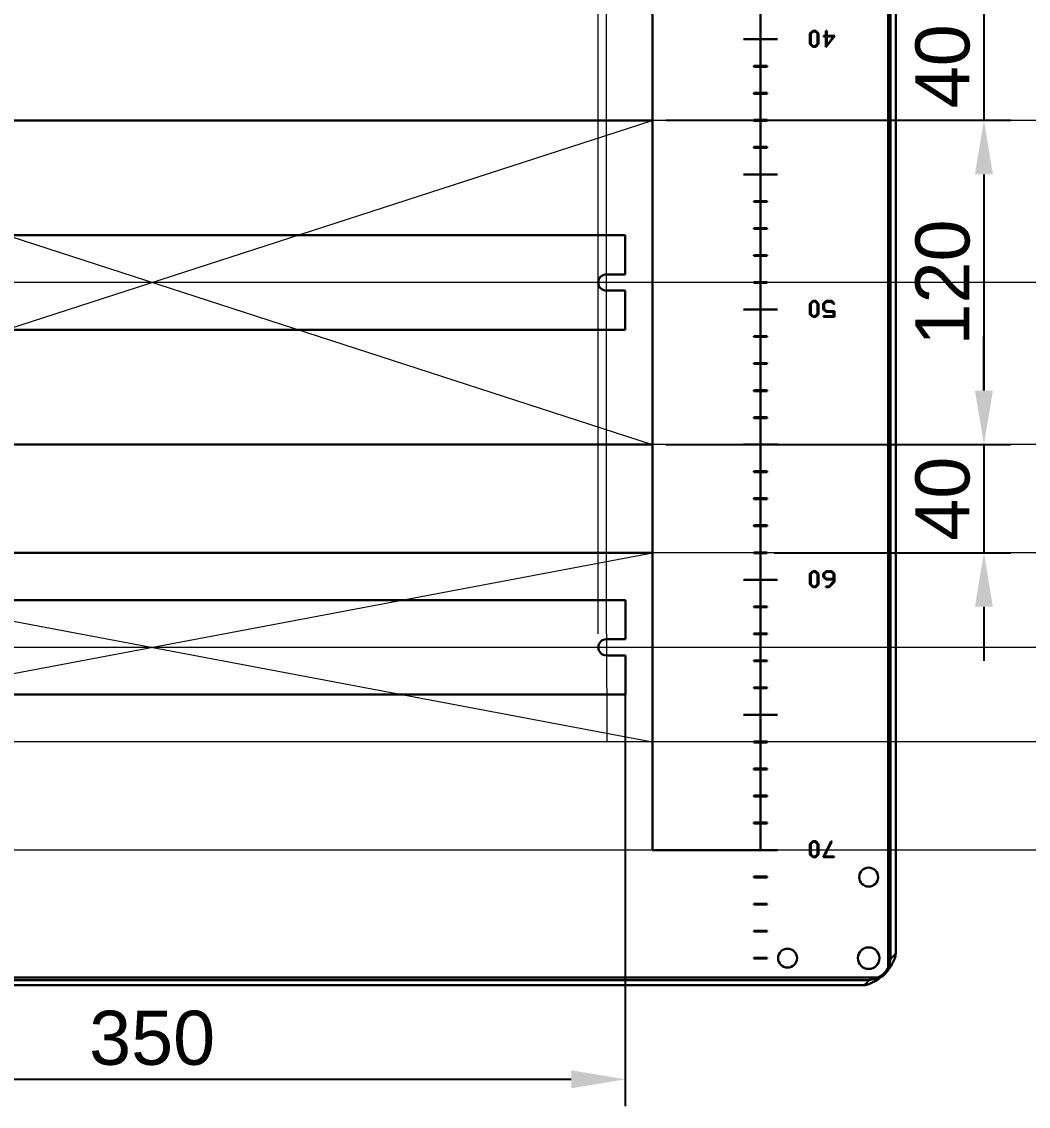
# Model space of a CAD drawing. Header units: millimetres. Extents: x 0 to 53000, y -591 to 24400.
# Drawn here: x 14942.9 to 15315.1, y 12088.6 to 12489.9 of the extents above; entities that cross this region are included whole.
import ezdxf

# ---------------------------------------------------------------- set-up
doc = ezdxf.new("R2010")
doc.units = ezdxf.units.MM
doc.layers.add('КК перф 40х60', color=6, linetype='Continuous', lineweight=30)
doc.layers.add('Основная', color=7, linetype='Continuous', lineweight=30)
doc.layers.add('Привязки', color=2, linetype='Continuous', lineweight=0, plot=False, transparency=0.8)
doc.layers.add('размеры', color=3, linetype='Continuous')
doc.styles.get("Standard").update_dxf_attribs({"font": 'arial.ttf'})
doc.dimstyles.new('ISO2', dxfattribs={"dimtxt": 20, "dimasz": 20, "dimexe": 10, "dimexo": 5, "dimgap": 5, "dimtad": 1, "dimdec": 4, "dimdsep": 46, "dimlunit": 6, "dimtxsty": 'Standard', "dimcen": 20, "dimadec": 0, "dimazin": 0, "dimtfac": 1, "dimtdec": 4, "dimtmove": 0, "dimatfit": 3, "dimfxl": 1, "dimtolj": 1, "dimtzin": 0, "dimarcsym": 0})

# ---------------------------------------------------------------- blocks, each defined once
blk = doc.blocks.new('*D457')
at = {"layer": 'Defpoints', "color": 0, "transparency": 16777216}
for p in [(15176.09, 12453.4), (15176.09, 12333.4), (15298.72, 12333.4)]:
    blk.add_point(p, dxfattribs=at)
at = {"layer": 'размеры', "color": 0, "lineweight": -2, "transparency": 16777216}
for p, q in [((15181.09, 12453.4), (15308.72, 12453.4)), ((15298.72, 12433.4), (15298.72, 12353.4)), ((15181.09, 12333.4), (15308.72, 12333.4))]:
    blk.add_line(p, q, dxfattribs=at)
at = {"layer": 'размеры', "color": 0, "transparency": 16777216}
for points in [[(15295.38, 12433.4), (15302.05, 12433.4), (15298.72, 12453.4)], [(15295.38, 12353.4), (15302.05, 12353.4), (15298.72, 12333.4)]]:
    blk.add_solid(points, dxfattribs=at)
at = {"layer": 'размеры', "color": 0, "transparency": 16777216, "insert": (15283.51, 12393.4), "char_height": 20, "attachment_point": 5, "rotation": 90}
blk.add_mtext('\\A1;120', dxfattribs=at)
blk = doc.blocks.new('*D458')
at = {"layer": 'Defpoints', "color": 0, "transparency": 16777216}
for p in [(14816.09, 12245.9), (15166.09, 12245.9), (15166.09, 12098.58)]:
    blk.add_point(p, dxfattribs=at)
at = {"layer": 'размеры', "color": 0, "lineweight": -2, "transparency": 16777216}
for p, q in [((14816.09, 12240.9), (14816.09, 12088.58)), ((15166.09, 12240.9), (15166.09, 12088.58)), ((14836.09, 12098.58), (15146.09, 12098.58))]:
    blk.add_line(p, q, dxfattribs=at)
at = {"layer": 'размеры', "color": 0, "transparency": 16777216}
for points in [[(14836.09, 12101.91), (14836.09, 12095.24), (14816.09, 12098.58)], [(15146.09, 12101.91), (15146.09, 12095.24), (15166.09, 12098.58)]]:
    blk.add_solid(points, dxfattribs=at)
at = {"layer": 'размеры', "color": 0, "transparency": 16777216, "insert": (14991.09, 12113.79), "char_height": 20, "attachment_point": 5}
blk.add_mtext('\\A1;350', dxfattribs=at)
blk = doc.blocks.new('*D460')
at = {"layer": 'Defpoints', "color": 0, "transparency": 16777216}
for p in [(15216.08, 12493.4), (15216.08, 12453.4), (15298.71, 12453.4)]:
    blk.add_point(p, dxfattribs=at)
at = {"layer": 'размеры', "color": 0, "lineweight": -2, "transparency": 16777216}
for p, q in [((15298.71, 12513.4), (15298.71, 12533.4)), ((15221.08, 12493.4), (15308.71, 12493.4)), ((15298.71, 12493.4), (15298.71, 12453.4)), ((15221.08, 12453.4), (15308.71, 12453.4)), ((15298.71, 12433.4), (15298.71, 12413.4))]:
    blk.add_line(p, q, dxfattribs=at)
at = {"layer": 'размеры', "color": 0, "transparency": 16777216}
for points in [[(15295.37, 12513.4), (15302.04, 12513.4), (15298.71, 12493.4)], [(15295.37, 12433.4), (15302.04, 12433.4), (15298.71, 12453.4)]]:
    blk.add_solid(points, dxfattribs=at)
at = {"layer": 'размеры', "color": 0, "transparency": 16777216, "insert": (15283.5, 12473.4), "char_height": 20, "attachment_point": 5, "rotation": 90}
blk.add_mtext('\\A1;40', dxfattribs=at)
blk = doc.blocks.new('*D461')
at = {"layer": 'Defpoints', "color": 0, "transparency": 16777216}
for p in [(15216.08, 12333.4), (15216.08, 12293.4), (15298.71, 12293.4)]:
    blk.add_point(p, dxfattribs=at)
at = {"layer": 'размеры', "color": 0, "lineweight": -2, "transparency": 16777216}
for p, q in [((15298.71, 12353.4), (15298.71, 12373.4)), ((15221.08, 12333.4), (15308.71, 12333.4)), ((15298.71, 12333.4), (15298.71, 12293.4)), ((15221.08, 12293.4), (15308.71, 12293.4)), ((15298.71, 12273.4), (15298.71, 12253.4))]:
    blk.add_line(p, q, dxfattribs=at)
at = {"layer": 'размеры', "color": 0, "transparency": 16777216}
for points in [[(15295.37, 12353.4), (15302.04, 12353.4), (15298.71, 12333.4)], [(15295.37, 12273.4), (15302.04, 12273.4), (15298.71, 12293.4)]]:
    blk.add_solid(points, dxfattribs=at)
at = {"layer": 'размеры', "color": 0, "transparency": 16777216, "insert": (15283.5, 12313.4), "char_height": 20, "attachment_point": 5, "rotation": 90}
blk.add_mtext('\\A1;40', dxfattribs=at)

msp = doc.modelspace()

# ---------------------------------------------------------------- linework, layer by layer
at = {"layer": 'КК перф 40х60'}
for p, q in [((15216.08636, 12833.39713), (15216.08636, 12183.39713)), ((15176.08638, 12183.39713), (15176.08636, 12793.39713)), ((14806.07536, 12453.39713), (15176.07537, 12453.39713)), ((14806.07536, 12333.39713), (15176.07537, 12333.39713)), ((14806.07536, 12293.39713), (15176.07537, 12293.39713)), ((15176.08636, 12183.39713), (15216.08636, 12183.39713))]:
    msp.add_line(p, q, dxfattribs=at)
at = {"layer": 'Основная', "linetype": 'Continuous'}
for p, q in [((15263.28635, 12877.71851), (15263.28635, 12139.07575)), ((15263.28635, 12877.71851), (15263.28635, 12139.07575)), ((15264.18635, 12143.26006), (15264.18635, 12873.5342)), ((15264.18635, 12143.26006), (15264.18635, 12873.5342)), ((15266.08637, 12145.18347), (15266.08637, 12871.61079)), ((15266.08637, 12145.18347), (15266.08637, 12871.61079)), ((15266.08637, 12145.49714), (15266.08637, 12871.29712)), ((15266.08637, 12145.49714), (15266.08637, 12871.29712)), ((15235.3808, 12486.53637), (15234.32088, 12485.49399)), ((15234.32088, 12485.49399), (15234.32088, 12481.67077)), ((15234.67418, 12485.45305), (15235.54107, 12486.32111)), ((15234.67418, 12481.755), (15234.67418, 12485.45305)), ((15236.49454, 12486.53637), (15235.3808, 12486.53637)), ((15235.54107, 12486.32111), (15236.3331, 12486.32111)), ((15236.3331, 12486.32111), (15237.17776, 12485.47644)), ((15237.5299, 12485.51739), (15236.49454, 12486.53637)), ((15237.17776, 12485.47644), (15237.17776, 12481.7316)), ((15237.5299, 12481.6462), (15237.5299, 12485.51739)), ((15240.23588, 12486.53637), (15240.23588, 12484.6891)), ((15240.58919, 12486.53637), (15240.23588, 12486.53637)), ((15240.58919, 12484.6891), (15240.58919, 12486.53637)), ((15234.32088, 12481.67077), (15235.38198, 12480.62137)), ((15235.54225, 12480.88226), (15234.67418, 12481.755)), ((15237.17776, 12481.7316), (15236.33192, 12480.88226)), ((15236.4922, 12480.62137), (15237.5299, 12481.6462)), ((15239.3491, 12484.6891), (15239.3491, 12484.41535)), ((15240.23588, 12484.6891), (15239.3491, 12484.6891)), ((15239.3491, 12484.41535), (15240.23588, 12484.41535)), ((15240.23588, 12480.47162), (15243.51042, 12484.6891)), ((15240.23588, 12484.41535), (15240.23588, 12480.47162)), ((15243.51042, 12484.6891), (15240.58919, 12484.6891)), ((15240.58919, 12484.41769), (15243.03076, 12484.41769)), ((15243.03076, 12484.41769), (15240.58919, 12481.00978)), ((15240.58919, 12481.00978), (15240.58919, 12484.41769)), ((15235.38198, 12480.62137), (15236.4922, 12480.62137)), ((15236.33192, 12480.88226), (15235.54225, 12480.88226)), ((15213.58636, 12473.54713), (15213.58636, 12473.24713)), ((15218.58637, 12473.54713), (15213.58636, 12473.54713)), ((15213.58636, 12473.24713), (15218.58637, 12473.24713)), ((15218.58637, 12473.24713), (15218.58637, 12473.54713)), ((15218.58637, 12463.54713), (15213.58636, 12463.54713)), ((15213.58636, 12463.54713), (15213.58636, 12463.24713)), ((15213.58636, 12463.24713), (15218.58637, 12463.24713)), ((15218.58637, 12463.24713), (15218.58637, 12463.54713)), ((15213.58636, 12453.54713), (15213.58636, 12453.24713)), ((15218.58637, 12453.54713), (15213.58636, 12453.54713)), ((15213.58636, 12453.24713), (15218.58637, 12453.24713)), ((15218.58637, 12453.24713), (15218.58637, 12453.54713)), ((15213.58636, 12443.54713), (15213.58636, 12443.24713)), ((15218.58637, 12443.54713), (15213.58636, 12443.54713)), ((15213.58636, 12443.24713), (15218.58637, 12443.24713)), ((15218.58637, 12443.24713), (15218.58637, 12443.54713)), ((15213.58636, 12423.54713), (15213.58636, 12423.24713)), ((15218.58637, 12423.54713), (15213.58636, 12423.54713)), ((15213.58636, 12423.24713), (15218.58637, 12423.24713)), ((15218.58637, 12423.24713), (15218.58637, 12423.54713)), ((15213.58636, 12413.54713), (15213.58636, 12413.24713)), ((15218.58637, 12413.54713), (15213.58636, 12413.54713)), ((15213.58636, 12413.24713), (15218.58637, 12413.24713)), ((15218.58637, 12413.24713), (15218.58637, 12413.54713)), ((15213.58636, 12403.54713), (15213.58636, 12403.24713)), ((15218.58637, 12403.54713), (15213.58636, 12403.54713)), ((15213.58636, 12403.24713), (15218.58637, 12403.24713)), ((15218.58637, 12403.24713), (15218.58637, 12403.54713)), ((15213.58636, 12393.54713), (15213.58636, 12393.24713)), ((15218.58637, 12393.54713), (15213.58636, 12393.54713)), ((15213.58636, 12393.24713), (15218.58637, 12393.24713)), ((15218.58637, 12393.24713), (15218.58637, 12393.54713)), ((15235.3808, 12386.56517), (15234.32088, 12385.52279)), ((15234.32088, 12385.52279), (15234.32088, 12381.69956)), ((15234.67418, 12385.48184), (15235.54107, 12386.34991)), ((15234.67418, 12381.7838), (15234.67418, 12385.48184)), ((15236.49454, 12386.56517), (15235.3808, 12386.56517)), ((15235.54107, 12386.34991), (15236.3331, 12386.34991)), ((15236.3331, 12386.34991), (15237.17776, 12385.50524)), ((15237.5299, 12385.54619), (15236.49454, 12386.56517)), ((15237.17776, 12385.50524), (15237.17776, 12381.7604)), ((15237.5299, 12381.675), (15237.5299, 12385.54619)), ((15240.34351, 12386.56517), (15239.28358, 12385.52045)), ((15239.28358, 12385.52045), (15239.28358, 12383.57023)), ((15239.63572, 12385.43739), (15240.50613, 12386.29258)), ((15239.63572, 12383.66265), (15239.63572, 12385.43739)), ((15242.40956, 12386.56517), (15240.34351, 12386.56517)), ((15240.50613, 12386.29258), (15242.24809, 12386.29258)), ((15242.24809, 12386.29258), (15243.23431, 12385.3707)), ((15243.42969, 12385.53799), (15242.40956, 12386.56517)), ((15243.23431, 12385.3707), (15243.42969, 12385.53799)), ((15234.32088, 12381.69956), (15235.38198, 12380.65016)), ((15235.54225, 12380.91105), (15234.67418, 12381.7838)), ((15236.33192, 12380.91105), (15235.54225, 12380.91105)), ((15237.17776, 12381.7604), (15236.33192, 12380.91105)), ((15236.4922, 12380.65016), (15237.5299, 12381.675)), ((15239.28358, 12383.57023), (15240.34233, 12382.522)), ((15239.3491, 12380.92158), (15239.3491, 12380.65016)), ((15243.09277, 12380.92158), (15239.3491, 12380.92158)), ((15240.50613, 12382.80628), (15239.63572, 12383.66265)), ((15240.34233, 12382.522), (15243.09277, 12382.522)), ((15243.44489, 12382.80628), (15240.50613, 12382.80628)), ((15243.09277, 12382.522), (15243.09277, 12380.92158)), ((15243.44489, 12380.65016), (15243.44489, 12382.80628)), ((15235.38198, 12380.65016), (15236.4922, 12380.65016)), ((15239.3491, 12380.65016), (15243.44489, 12380.65016)), ((15213.58636, 12373.54713), (15213.58636, 12373.24713)), ((15218.58637, 12373.54713), (15213.58636, 12373.54713)), ((15213.58636, 12373.24713), (15218.58637, 12373.24713)), ((15218.58637, 12373.24713), (15218.58637, 12373.54713)), ((15218.58637, 12363.54713), (15213.58636, 12363.54713)), ((15213.58636, 12363.54713), (15213.58636, 12363.24712)), ((15213.58636, 12363.24712), (15218.58637, 12363.24712)), ((15218.58637, 12363.24712), (15218.58637, 12363.54713)), ((15213.58636, 12353.54712), (15213.58636, 12353.24713)), ((15218.58637, 12353.54712), (15213.58636, 12353.54712)), ((15213.58636, 12353.24713), (15218.58637, 12353.24713)), ((15218.58637, 12353.24713), (15218.58637, 12353.54712)), ((15213.58636, 12343.54713), (15213.58636, 12343.24713)), ((15218.58637, 12343.54713), (15213.58636, 12343.54713)), ((15213.58636, 12343.24713), (15218.58637, 12343.24713)), ((15218.58637, 12343.24713), (15218.58637, 12343.54713)), ((15213.58636, 12323.54712), (15213.58636, 12323.24713)), ((15218.58637, 12323.54712), (15213.58636, 12323.54712)), ((15213.58636, 12323.24713), (15218.58637, 12323.24713)), ((15218.58637, 12323.24713), (15218.58637, 12323.54712)), ((15213.58636, 12313.54713), (15213.58636, 12313.24713)), ((15218.58637, 12313.54713), (15213.58636, 12313.54713)), ((15213.58636, 12313.24713), (15218.58637, 12313.24713)), ((15218.58637, 12313.24713), (15218.58637, 12313.54713)), ((15213.58636, 12303.54713), (15213.58636, 12303.24714)), ((15218.58637, 12303.54713), (15213.58636, 12303.54713)), ((15213.58636, 12303.24714), (15218.58637, 12303.24714)), ((15218.58637, 12303.24714), (15218.58637, 12303.54713)), ((15213.58636, 12293.54714), (15213.58636, 12293.24713)), ((15218.58637, 12293.54714), (15213.58636, 12293.54714)), ((15213.58636, 12293.24713), (15218.58637, 12293.24713)), ((15218.58637, 12293.24713), (15218.58637, 12293.54714)), ((15235.3808, 12286.59397), (15234.32088, 12285.55159)), ((15234.32088, 12285.55159), (15234.32088, 12281.72837)), ((15234.67418, 12285.51064), (15235.54107, 12286.37871)), ((15234.67418, 12281.81259), (15234.67418, 12285.51064)), ((15236.49454, 12286.59397), (15235.3808, 12286.59397)), ((15235.54107, 12286.37871), (15236.3331, 12286.37871)), ((15236.3331, 12286.37871), (15237.17776, 12285.53404)), ((15237.5299, 12285.57499), (15236.49454, 12286.59397)), ((15237.17776, 12285.53404), (15237.17776, 12281.7892)), ((15237.5299, 12281.7038), (15237.5299, 12285.57499)), ((15240.34351, 12286.59397), (15239.28358, 12285.55159)), ((15239.28358, 12285.55159), (15239.28358, 12284.54782)), ((15239.28358, 12284.54782), (15240.34467, 12283.50076)), ((15239.63572, 12285.51064), (15240.50729, 12286.37871)), ((15239.63572, 12284.66831), (15239.63572, 12285.51064)), ((15240.50847, 12283.80026), (15239.63572, 12284.66831)), ((15242.40956, 12286.59397), (15240.34351, 12286.59397)), ((15240.50729, 12286.37871), (15242.24809, 12286.37871)), ((15242.24809, 12286.37871), (15243.09277, 12285.53404)), ((15243.44489, 12285.57499), (15242.40956, 12286.59397)), ((15243.09277, 12285.53404), (15243.09277, 12283.80026)), ((15243.44489, 12282.64089), (15243.44489, 12285.57499)), ((15234.32088, 12281.72837), (15235.38198, 12280.67897)), ((15235.54225, 12280.93984), (15234.67418, 12281.81259)), ((15235.38198, 12280.67897), (15236.4922, 12280.67897)), ((15236.33192, 12280.93984), (15235.54225, 12280.93984)), ((15237.17776, 12281.7892), (15236.33192, 12280.93984)), ((15236.4922, 12280.67897), (15237.5299, 12281.7038)), ((15240.30256, 12280.95156), (15240.30256, 12280.67897)), ((15241.29346, 12280.95156), (15240.30256, 12280.95156)), ((15240.30256, 12280.67897), (15241.45374, 12280.67897)), ((15240.34467, 12283.50076), (15243.09277, 12283.50076)), ((15243.09277, 12283.80026), (15240.50847, 12283.80026)), ((15243.09277, 12282.73096), (15241.29346, 12280.95156)), ((15241.45374, 12280.67897), (15243.44489, 12282.64089)), ((15243.09277, 12283.50076), (15243.09277, 12282.73096)), ((15218.58637, 12273.54713), (15213.58636, 12273.54713)), ((15213.58636, 12273.54713), (15213.58636, 12273.24714)), ((15213.58636, 12273.24714), (15218.58637, 12273.24714)), ((15218.58637, 12273.24714), (15218.58637, 12273.54713)), ((15213.58636, 12263.54713), (15213.58636, 12263.24713)), ((15218.58637, 12263.54713), (15213.58636, 12263.54713)), ((15213.58636, 12263.24713), (15218.58637, 12263.24713)), ((15218.58637, 12263.24713), (15218.58637, 12263.54713)), ((15213.58636, 12253.54713), (15213.58636, 12253.24714)), ((15218.58637, 12253.54713), (15213.58636, 12253.54713)), ((15213.58636, 12253.24714), (15218.58637, 12253.24714)), ((15218.58637, 12253.24714), (15218.58637, 12253.54713)), ((15213.58636, 12243.54714), (15213.58636, 12243.24712)), ((15218.58637, 12243.54714), (15213.58636, 12243.54714)), ((15213.58636, 12243.24712), (15218.58637, 12243.24712)), ((15218.58637, 12243.24712), (15218.58637, 12243.54714)), ((15213.58636, 12223.54713), (15213.58636, 12223.24714)), ((15218.58637, 12223.54713), (15213.58636, 12223.54713)), ((15213.58636, 12223.24714), (15218.58637, 12223.24714)), ((15218.58637, 12223.24714), (15218.58637, 12223.54713)), ((15218.58637, 12213.54714), (15213.58636, 12213.54714)), ((15213.58636, 12213.54714), (15213.58636, 12213.24712)), ((15213.58636, 12213.24712), (15218.58637, 12213.24712)), ((15218.58637, 12213.24712), (15218.58637, 12213.54714)), ((15213.58636, 12203.54712), (15213.58636, 12203.24713)), ((15218.58637, 12203.54712), (15213.58636, 12203.54712)), ((15213.58636, 12203.24713), (15218.58637, 12203.24713)), ((15218.58637, 12203.24713), (15218.58637, 12203.54712)), ((15213.58636, 12193.54713), (15213.58636, 12193.24714)), ((15218.58637, 12193.54713), (15213.58636, 12193.54713)), ((15213.58636, 12193.24714), (15218.58637, 12193.24714)), ((15218.58637, 12193.24714), (15218.58637, 12193.54713)), ((15235.3808, 12186.62277), (15234.32088, 12185.58037)), ((15234.32088, 12185.58037), (15234.32088, 12181.75715)), ((15234.67418, 12185.53945), (15235.54107, 12186.4075)), ((15234.67418, 12181.8414), (15234.67418, 12185.53945)), ((15236.49454, 12186.62277), (15235.3808, 12186.62277)), ((15235.54107, 12186.4075), (15236.3331, 12186.4075)), ((15236.3331, 12186.4075), (15237.17776, 12185.56285)), ((15237.5299, 12185.6038), (15236.49454, 12186.62277)), ((15237.17776, 12185.56285), (15237.17776, 12181.81801)), ((15237.5299, 12181.73259), (15237.5299, 12185.6038)), ((15242.21885, 12186.62277), (15239.2438, 12180.70775)), ((15239.67433, 12180.98035), (15242.48442, 12186.51631)), ((15242.48442, 12186.51631), (15242.21885, 12186.62277)), ((15234.32088, 12181.75715), (15235.38198, 12180.70775)), ((15235.54225, 12180.96864), (15234.67418, 12181.8414)), ((15235.38198, 12180.70775), (15236.4922, 12180.70775)), ((15236.33192, 12180.96864), (15235.54225, 12180.96864)), ((15237.17776, 12181.81801), (15236.33192, 12180.96864)), ((15236.4922, 12180.70775), (15237.5299, 12181.73259)), ((15239.2438, 12180.70775), (15243.3829, 12180.70775)), ((15243.3829, 12180.98035), (15239.67433, 12180.98035)), ((15243.3829, 12180.70775), (15243.3829, 12180.98035)), ((15213.58636, 12173.54712), (15213.58636, 12173.24713)), ((15218.58637, 12173.54712), (15213.58636, 12173.54712)), ((15213.58636, 12173.24713), (15218.58637, 12173.24713)), ((15218.58637, 12173.24713), (15218.58637, 12173.54712)), ((15213.58636, 12163.54713), (15213.58636, 12163.24714)), ((15218.58637, 12163.54713), (15213.58636, 12163.54713)), ((15213.58636, 12163.24714), (15218.58637, 12163.24714)), ((15218.58637, 12163.24714), (15218.58637, 12163.54713)), ((15213.58636, 12153.54714), (15213.58636, 12153.24712)), ((15218.58637, 12153.54714), (15213.58636, 12153.54714)), ((15213.58636, 12153.24712), (15218.58637, 12153.24712)), ((15218.58637, 12153.24712), (15218.58637, 12153.54714)), ((15213.58636, 12143.54712), (15213.58636, 12143.24713)), ((15218.58637, 12143.54712), (15213.58636, 12143.54712)), ((15213.58636, 12143.24713), (15218.58637, 12143.24713)), ((15218.58637, 12143.24713), (15218.58637, 12143.54712)), ((15260.40772, 12136.19712), (14721.76501, 12136.19712)), ((15260.40772, 12136.19712), (14721.76501, 12136.19712)), ((14725.94932, 12135.29712), (15256.22341, 12135.29712)), ((14725.94932, 12135.29712), (15256.22341, 12135.29712)), ((14727.8727, 12133.39713), (15254.30003, 12133.39713)), ((14727.8727, 12133.39713), (15254.30003, 12133.39713)), ((14728.18637, 12133.39713), (15253.99607, 12133.39713)), ((14728.18637, 12133.39713), (15253.99607, 12133.39713))]:
    msp.add_line(p, q, dxfattribs=at)
at = {"layer": 'Основная'}
for p, q in [((15209.83637, 12483.39712), (15222.33637, 12483.39712)), ((15209.83637, 12433.39713), (15222.33637, 12433.39713)), ((15166.0864, 12410.89712), (14816.0864, 12410.89712)), ((15166.0864, 12410.89712), (15166.0864, 12396.39712)), ((15166.0864, 12396.39712), (15159.0864, 12396.39712)), ((15159.0864, 12390.39712), (15166.0864, 12390.39712)), ((15166.0864, 12390.39712), (15166.0864, 12375.89712)), ((15209.83636, 12383.39714), (15222.33637, 12383.39714)), ((14816.0864, 12375.89712), (15166.0864, 12375.89712)), ((15209.83636, 12333.39713), (15222.33637, 12333.39713)), ((15209.83636, 12283.39714), (15222.33637, 12283.39714)), ((15166.09191, 12275.89712), (14816.09191, 12275.89712)), ((15166.09191, 12275.89712), (15166.09191, 12261.39712)), ((15166.09191, 12261.39712), (15159.0919, 12261.39712)), ((15159.0919, 12255.39712), (15166.09191, 12255.39712)), ((15166.09191, 12255.39712), (15166.09191, 12240.89712)), ((14816.09191, 12240.89712), (15166.09191, 12240.89712)), ((15209.83636, 12233.39713), (15222.33637, 12233.39713)), ((15209.83636, 12183.39713), (15222.33637, 12183.39713))]:
    msp.add_line(p, q, dxfattribs=at)
at = {"layer": 'Основная', "linetype": 'Continuous'}
for centre, radius in [((15256.08636, 12173.39713), 3.5), ((15256.08636, 12173.39713), 3.5), ((15226.08636, 12143.39713), 3.5), ((15226.08636, 12143.39713), 3.5), ((15256.08636, 12143.39713), 4), ((15256.08636, 12143.39713), 4), ((15256.08636, 12143.39713), 4), ((15256.08636, 12143.39713), 4)]:
    msp.add_circle(centre, radius, dxfattribs=at)
at = {"layer": 'Основная'}
for centre, start, end in [((15159.0864, 12393.39712), 90, 180), ((15159.0864, 12393.39712), 180, 270), ((15159.0919, 12258.39712), 90, 180), ((15159.0919, 12258.39712), 180, 270)]:
    msp.add_arc(centre, 3, start, end, dxfattribs=at)
at = {"layer": 'Основная', "linetype": 'Continuous'}
for centre, radius, start, end in [((15256.08636, 12143.39713), 8, 274.9680091, 355.0319909), ((15256.08636, 12143.39713), 8, 274.9680091, 355.0319909), ((15266.0488, 12142.53113), 2, 158.6251722, 175.0319909), ((15266.0488, 12142.53113), 2, 158.6251722, 175.0319909), ((15256.37636, 12143.10713), 8, 300.2597234, 329.7402766), ((15256.37636, 12143.10713), 8, 300.2597234, 329.7402766), ((15256.95236, 12133.4347), 2, 94.9680091, 111.3748278), ((15256.95236, 12133.4347), 2, 94.9680091, 111.3748278)]:
    msp.add_arc(centre, radius, start, end, dxfattribs=at)
for points, knots in [([(15264.18635, 12143.26006), (15264.24755, 12143.30593), (15264.33932, 12143.37472), (15264.46079, 12143.46641), (15264.55124, 12143.53516), (15264.64082, 12143.60392), (15264.72936, 12143.67264), (15264.81662, 12143.7414), (15264.90242, 12143.81014), (15264.98653, 12143.87891), (15265.06878, 12143.94766), (15265.14901, 12144.01641), (15265.22698, 12144.08514), (15265.30253, 12144.15389), (15265.37544, 12144.22265), (15265.44563, 12144.2914), (15265.51287, 12144.36012), (15265.57699, 12144.42888), (15265.63791, 12144.49763), (15265.69541, 12144.56639), (15265.74943, 12144.63513), (15265.7998, 12144.70386), (15265.84638, 12144.77262), (15265.88915, 12144.84137), (15265.92789, 12144.91013), (15265.96264, 12144.97888), (15265.99318, 12145.04761), (15266.01959, 12145.11635), (15266.04167, 12145.18511), (15266.05945, 12145.25386), (15266.0728, 12145.32262), (15266.08376, 12145.40367), (15266.08538, 12145.46187), (15266.08637, 12145.49714)], [0, 0, 0, 0, 0.061496703, 0.092230351, 0.122966846, 0.153699918, 0.184425596, 0.215158567, 0.245893305, 0.276621049, 0.307352626, 0.338089429, 0.368817703, 0.399551418, 0.430282148, 0.461015953, 0.491743078, 0.522474047, 0.553206781, 0.583937695, 0.614673175, 0.645399355, 0.676131928, 0.70686479, 0.737596402, 0.768330775, 0.799056925, 0.829791094, 0.860522439, 0.891255148, 0.921988254, 0.952716725, 1, 1, 1, 1]), ([(15264.18635, 12143.26006), (15264.24755, 12143.30593), (15264.33932, 12143.37472), (15264.46079, 12143.46641), (15264.55124, 12143.53516), (15264.64082, 12143.60392), (15264.72936, 12143.67264), (15264.81662, 12143.7414), (15264.90242, 12143.81014), (15264.98653, 12143.87891), (15265.06878, 12143.94766), (15265.14901, 12144.01641), (15265.22698, 12144.08514), (15265.30253, 12144.15389), (15265.37544, 12144.22265), (15265.44563, 12144.2914), (15265.51287, 12144.36012), (15265.57699, 12144.42888), (15265.63791, 12144.49763), (15265.69541, 12144.56639), (15265.74943, 12144.63513), (15265.7998, 12144.70386), (15265.84638, 12144.77262), (15265.88915, 12144.84137), (15265.92789, 12144.91013), (15265.96264, 12144.97888), (15265.99318, 12145.04761), (15266.01959, 12145.11635), (15266.04167, 12145.18511), (15266.05945, 12145.25386), (15266.0728, 12145.32262), (15266.08376, 12145.40367), (15266.08538, 12145.46187), (15266.08637, 12145.49714)], [0, 0, 0, 0, 0.061496703, 0.092230351, 0.122966846, 0.153699918, 0.184425596, 0.215158567, 0.245893305, 0.276621049, 0.307352626, 0.338089429, 0.368817703, 0.399551418, 0.430282148, 0.461015953, 0.491743078, 0.522474047, 0.553206781, 0.583937695, 0.614673175, 0.645399355, 0.676131928, 0.70686479, 0.737596402, 0.768330775, 0.799056925, 0.829791094, 0.860522439, 0.891255148, 0.921988254, 0.952716725, 1, 1, 1, 1]), ([(15264.97653, 12141.84713), (15265.16612, 12142.17538), (15265.54499, 12142.83136), (15265.98021, 12143.94267), (15266.04733, 12144.72716), (15266.08637, 12145.18347)], [0, 0, 0, 0, 0.295276058, 0.590082674, 1, 1, 1, 1]), ([(15264.97653, 12141.84713), (15265.16612, 12142.17538), (15265.54499, 12142.83136), (15265.98021, 12143.94267), (15266.04733, 12144.72716), (15266.08637, 12145.18347)], [0, 0, 0, 0, 0.295276058, 0.590082674, 1, 1, 1, 1]), ([(15263.28635, 12139.07575), (15263.48745, 12139.30614), (15263.88956, 12139.76682), (15264.52216, 12140.66187), (15264.80271, 12141.3937), (15264.97653, 12141.84713)], [0, 0, 0, 0, 0.275666918, 0.551216233, 1, 1, 1, 1]), ([(15263.28635, 12139.07575), (15263.48745, 12139.30614), (15263.88956, 12139.76682), (15264.52216, 12140.66187), (15264.80271, 12141.3937), (15264.97653, 12141.84713)], [0, 0, 0, 0, 0.275666918, 0.551216233, 1, 1, 1, 1]), ([(15257.63637, 12134.50694), (15257.91605, 12134.60988), (15258.47556, 12134.81583), (15259.42818, 12135.33964), (15260.03362, 12135.86964), (15260.40772, 12136.19712)], [0, 0, 0, 0, 0.2763603285, 0.5528809945, 1, 1, 1, 1]), ([(15257.63637, 12134.50694), (15257.91605, 12134.60988), (15258.47556, 12134.81583), (15259.42818, 12135.33964), (15260.03362, 12135.86964), (15260.40772, 12136.19712)], [0, 0, 0, 0, 0.2763603285, 0.5528809945, 1, 1, 1, 1]), ([(15253.99607, 12133.39713), (15254.04183, 12133.39876), (15254.11044, 12133.4012), (15254.20186, 12133.41644), (15254.2704, 12133.43181), (15254.33898, 12133.45171), (15254.40752, 12133.47584), (15254.47606, 12133.50427), (15254.54465, 12133.53683), (15254.61318, 12133.57359), (15254.68178, 12133.61429), (15254.75031, 12133.65899), (15254.81885, 12133.7075), (15254.88743, 12133.75969), (15254.95599, 12133.81551), (15255.02451, 12133.87482), (15255.09311, 12133.93738), (15255.16164, 12134.00317), (15255.23022, 12134.07196), (15255.29876, 12134.14365), (15255.36732, 12134.218), (15255.43584, 12134.2949), (15255.50444, 12134.37409), (15255.57296, 12134.45551), (15255.64156, 12134.53882), (15255.71009, 12134.62395), (15255.77864, 12134.71066), (15255.84722, 12134.79871), (15255.91576, 12134.88795), (15255.9843, 12134.97815), (15256.05289, 12135.06906), (15256.13256, 12135.1754), (15256.18941, 12135.25157), (15256.22341, 12135.29712)], [0, 0, 0, 0, 0.061598475, 0.092376479, 0.12315594, 0.153938957, 0.18471734, 0.215495391, 0.2462769, 0.277055879, 0.307837045, 0.33861819, 0.369397047, 0.400178145, 0.430955511, 0.461738092, 0.492517151, 0.523294834, 0.554079486, 0.584858877, 0.615635863, 0.646415595, 0.677197353, 0.707977163, 0.738756424, 0.769534451, 0.800313497, 0.831097944, 0.861876802, 0.892655212, 0.923438513, 0.954217732, 1, 1, 1, 1]), ([(15253.99607, 12133.39713), (15254.04183, 12133.39876), (15254.11044, 12133.4012), (15254.20186, 12133.41644), (15254.2704, 12133.43181), (15254.33898, 12133.45171), (15254.40752, 12133.47584), (15254.47606, 12133.50427), (15254.54465, 12133.53683), (15254.61318, 12133.57359), (15254.68178, 12133.61429), (15254.75031, 12133.65899), (15254.81885, 12133.7075), (15254.88743, 12133.75969), (15254.95599, 12133.81551), (15255.02451, 12133.87482), (15255.09311, 12133.93738), (15255.16164, 12134.00317), (15255.23022, 12134.07196), (15255.29876, 12134.14365), (15255.36732, 12134.218), (15255.43584, 12134.2949), (15255.50444, 12134.37409), (15255.57296, 12134.45551), (15255.64156, 12134.53882), (15255.71009, 12134.62395), (15255.77864, 12134.71066), (15255.84722, 12134.79871), (15255.91576, 12134.88795), (15255.9843, 12134.97815), (15256.05289, 12135.06906), (15256.13256, 12135.1754), (15256.18941, 12135.25157), (15256.22341, 12135.29712)], [0, 0, 0, 0, 0.061598475, 0.092376479, 0.12315594, 0.153938957, 0.18471734, 0.215495391, 0.2462769, 0.277055879, 0.307837045, 0.33861819, 0.369397047, 0.400178145, 0.430955511, 0.461738092, 0.492517151, 0.523294834, 0.554079486, 0.584858877, 0.615635863, 0.646415595, 0.677197353, 0.707977163, 0.738756424, 0.769534451, 0.800313497, 0.831097944, 0.861876802, 0.892655212, 0.923438513, 0.954217732, 1, 1, 1, 1]), ([(15254.30003, 12133.39713), (15254.62828, 12133.41785), (15255.28426, 12133.45925), (15256.39556, 12133.80726), (15257.18005, 12134.24963), (15257.63637, 12134.50694)], [0, 0, 0, 0, 0.295274865, 0.590082953, 1, 1, 1, 1]), ([(15254.30003, 12133.39713), (15254.62828, 12133.41785), (15255.28426, 12133.45925), (15256.39556, 12133.80726), (15257.18005, 12134.24963), (15257.63637, 12134.50694)], [0, 0, 0, 0, 0.295274865, 0.590082953, 1, 1, 1, 1])]:
    msp.add_open_spline(points, degree=3, knots=knots, dxfattribs=at)
at = {"layer": 'Привязки'}
for p, q in [((15156.08634, 12263.39714), (15156.08636, 12733.39714)), ((15159.08636, 12263.39714), (15159.08638, 12733.39714)), ((17145.48807, 12453.39713), (14570.61223, 12453.39713)), ((14806.07536, 12333.39713), (15176.07537, 12453.39713)), ((14806.08636, 12453.39713), (15176.07537, 12333.39713)), ((17145.48807, 12393.39713), (14570.59028, 12393.39713)), ((17145.48807, 12333.39713), (14570.59028, 12333.39713)), ((17145.48807, 12293.39713), (14570.61223, 12293.39713)), ((14806.08636, 12293.39713), (15176.08637, 12223.39713)), ((14806.08637, 12223.39713), (15176.08636, 12293.39713)), ((15159.08636, 12263.39714), (15159.2913, 12223.39713)), ((17145.48807, 12258.39713), (14570.59578, 12258.39713)), ((17145.48807, 12223.39713), (14570.59023, 12223.39713)), ((17145.48807, 12183.39713), (14570.59023, 12183.39713))]:
    msp.add_line(p, q, dxfattribs=at)

# ---------------------------------------------------------------- dimensions: what is measured, and where the dimension line sits
at = {"layer": 'размеры'}
for base, p1, p2, picture, middle in [((15298.70652, 12453.39713), (15216.07537, 12493.39713), (15216.07537, 12453.39713), '*D460', (15283.49506, 12473.39713)), ((15298.71752, 12333.39713), (15176.08636, 12453.39713), (15176.08636, 12333.39713), '*D457', (15283.50606, 12393.39713)), ((15298.70652, 12293.39713), (15216.07537, 12333.39713), (15216.07537, 12293.39713), '*D461', (15283.49506, 12313.39713))]:
    dim = msp.add_linear_dim(base=base, p1=p1, p2=p2, angle=90, dimstyle='ISO2', dxfattribs=at)
    dim.commit()
    dim.dimension.update_dxf_attribs({"geometry": picture, "text_midpoint": middle})
dim = msp.add_linear_dim(base=(15166.08636, 12098.57567), p1=(14816.08636, 12245.89713), p2=(15166.08636, 12245.89713), dimstyle='ISO2', dxfattribs=at)
dim.commit()
dim.dimension.update_dxf_attribs({"geometry": '*D458', "text_midpoint": (14991.08636, 12113.79395)})

doc.saveas('drawing.dxf')
